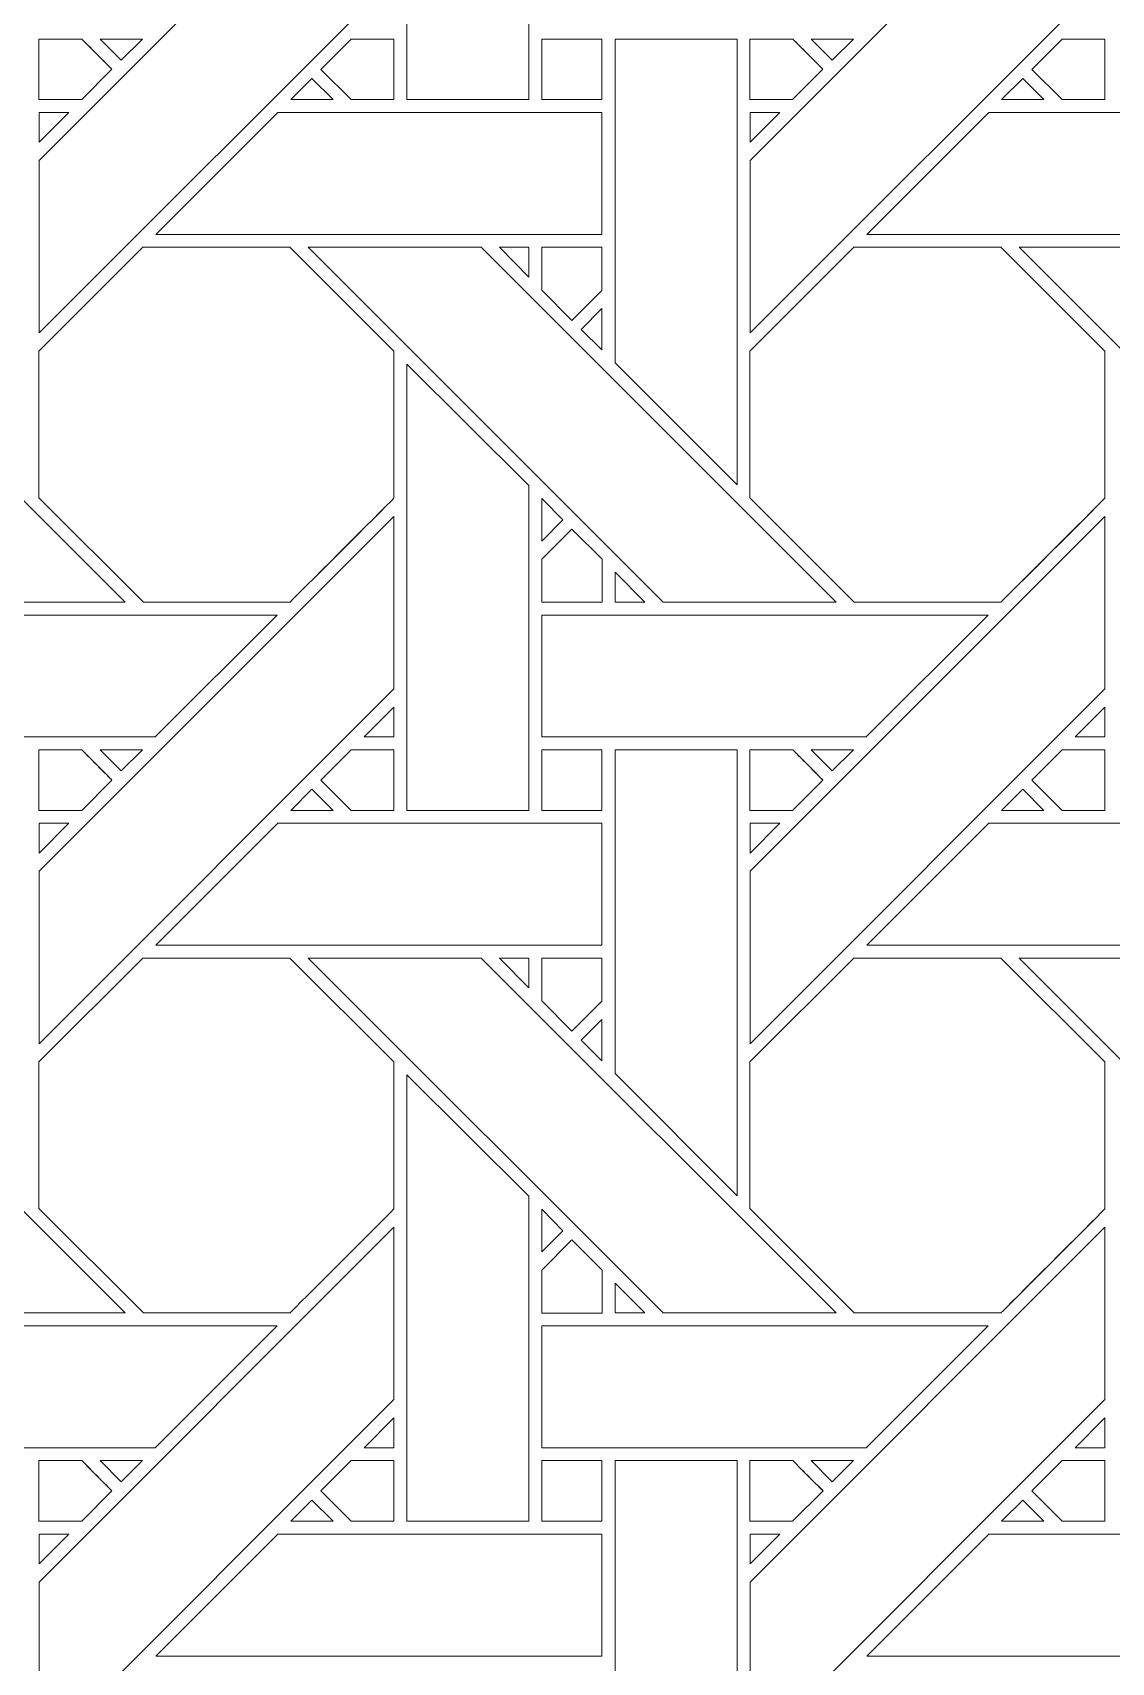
# Model space of a CAD drawing. Header units: inches. Extents: x 3.4 to 21.4, y 4.6 to 13.6.
# Drawn here: x 6.445 to 7.885, y 9.34 to 11.515 of the extents above; entities that cross this region are included whole.
import ezdxf

# ---------------------------------------------------------------- set-up
doc = ezdxf.new("R2010")
doc.units = ezdxf.units.IN
doc.header["$MEASUREMENT"] = 0
doc.layers.add('Design', color=7, linetype='Continuous', lineweight=0)

msp = doc.modelspace()

# ---------------------------------------------------------------- linework, layer by layer
at = {"layer": 'Design'}
for points, knots in [([(3.3829, 13.5948), (3.3829, 13.5948), (3.3829, 4.5948), (3.3829, 4.5948), (3.3829, 4.5948), (21.3829, 4.5948), (21.3829, 4.5948), (21.3829, 4.5948), (21.3829, 13.5948), (21.3829, 13.5948), (21.3829, 13.5948), (3.3829, 13.5948), (3.3829, 13.5948)], [0, 0, 0, 0, 1, 1, 1, 2, 2, 2, 3, 3, 3, 4, 4, 4, 4]), ([(3.8379, 13.1448), (3.8379, 13.1448), (3.8379, 5.0448), (3.8379, 5.0448), (3.8379, 5.0448), (20.9329, 5.0448), (20.9329, 5.0448), (20.9329, 5.0448), (20.9329, 13.1448), (20.9329, 13.1448), (20.9329, 13.1448), (3.8379, 13.1448), (3.8379, 13.1448)], [0, 0, 0, 0, 1, 1, 1, 2, 2, 2, 3, 3, 3, 4, 4, 4, 4]), ([(6.9445, 11.4256), (6.9445, 11.4256), (6.9445, 12.0214), (6.9445, 12.0214), (6.9445, 12.0214), (7.1072, 11.8593), (7.1072, 11.8593), (7.1072, 11.8593), (7.1072, 11.4256), (7.1072, 11.4256), (7.1072, 11.4256), (6.9445, 11.4256), (6.9445, 11.4256)], [0, 0, 0, 0, 1, 1, 1, 2, 2, 2, 3, 3, 3, 4, 4, 4, 4]), ([(6.9273, 11.5878), (6.9273, 11.5878), (6.4537, 11.1142), (6.4537, 11.1142), (6.4537, 11.1142), (6.4537, 11.3443), (6.4537, 11.3443), (6.4537, 11.3443), (6.9273, 11.8179), (6.9273, 11.8179), (6.9273, 11.8179), (6.9273, 11.5878), (6.9273, 11.5878)], [0, 0, 0, 0, 1, 1, 1, 2, 2, 2, 3, 3, 3, 4, 4, 4, 4]), ([(7.8761, 11.5879), (7.8761, 11.5879), (7.4024, 11.1142), (7.4024, 11.1142), (7.4024, 11.1142), (7.4024, 11.3443), (7.4024, 11.3443), (7.4024, 11.3443), (7.8761, 11.8179), (7.8761, 11.8179), (7.8761, 11.8179), (7.8761, 11.5879), (7.8761, 11.5879)], [0, 0, 0, 0, 1, 1, 1, 2, 2, 2, 3, 3, 3, 4, 4, 4, 4]), ([(6.4536, 11.4257), (6.4536, 11.4257), (6.4536, 11.5064), (6.4536, 11.5064), (6.4536, 11.5064), (6.5107, 11.5064), (6.5107, 11.5064), (6.5158, 11.5013), (6.5466, 11.4705), (6.551, 11.4661), (6.551, 11.4661), (6.5106, 11.4257), (6.5106, 11.4257), (6.5106, 11.4257), (6.4536, 11.4257), (6.4536, 11.4257)], [0, 0, 0, 0, 1, 1, 1, 2, 2, 2, 3, 3, 3, 4, 4, 4, 5, 5, 5, 5]), ([(6.5357, 11.4815), (6.5415, 11.4757), (6.547, 11.4701), (6.551, 11.4661), (6.551, 11.4661), (6.5106, 11.4257), (6.5106, 11.4257), (6.5106, 11.4257), (6.4536, 11.4257), (6.4536, 11.4257), (6.4536, 11.4257), (6.4536, 11.5064), (6.4536, 11.5064), (6.4536, 11.5064), (6.5107, 11.5064), (6.5107, 11.5064), (6.5161, 11.501), (6.5263, 11.4909), (6.5357, 11.4815)], [0, 0, 0, 0, 1, 1, 1, 2, 2, 2, 3, 3, 3, 4, 4, 4, 5, 5, 5, 6, 6, 6, 6]), ([(6.5351, 11.5064), (6.5351, 11.5064), (6.5916, 11.5064), (6.5916, 11.5064), (6.5916, 11.5064), (6.5633, 11.4782), (6.5633, 11.4782), (6.5633, 11.4782), (6.5351, 11.5064), (6.5351, 11.5064)], [0, 0, 0, 0, 1, 1, 1, 2, 2, 2, 3, 3, 3, 3]), ([(6.8702, 11.4256), (6.8702, 11.4256), (6.8298, 11.466), (6.8298, 11.466), (6.8298, 11.466), (6.8702, 11.5064), (6.8702, 11.5064), (6.8702, 11.5064), (6.9273, 11.5064), (6.9273, 11.5064), (6.9273, 11.5064), (6.9273, 11.4256), (6.9273, 11.4256), (6.9273, 11.4256), (6.8702, 11.4256), (6.8702, 11.4256)], [0, 0, 0, 0, 1, 1, 1, 2, 2, 2, 3, 3, 3, 4, 4, 4, 5, 5, 5, 5]), ([(6.8298, 11.466), (6.8298, 11.466), (6.8702, 11.5064), (6.8702, 11.5064), (6.8702, 11.5064), (6.9273, 11.5064), (6.9273, 11.5064), (6.9273, 11.5064), (6.9273, 11.4256), (6.9273, 11.4256), (6.9273, 11.4256), (6.8702, 11.4256), (6.8702, 11.4256), (6.8702, 11.4256), (6.8298, 11.466), (6.8298, 11.466)], [0, 0, 0, 0, 1, 1, 1, 2, 2, 2, 3, 3, 3, 4, 4, 4, 5, 5, 5, 5]), ([(7.1245, 11.4256), (7.1245, 11.4256), (7.1245, 11.5064), (7.1245, 11.5064), (7.1245, 11.5064), (7.2047, 11.5064), (7.2047, 11.5064), (7.2047, 11.5064), (7.2047, 11.4256), (7.2047, 11.4256), (7.2047, 11.4256), (7.1245, 11.4256), (7.1245, 11.4256)], [0, 0, 0, 0, 1, 1, 1, 2, 2, 2, 3, 3, 3, 4, 4, 4, 4]), ([(7.2047, 11.5064), (7.2047, 11.5064), (7.2047, 11.4256), (7.2047, 11.4256), (7.2047, 11.4256), (7.1245, 11.4256), (7.1245, 11.4256), (7.1245, 11.4256), (7.1245, 11.5064), (7.1245, 11.5064), (7.1245, 11.5064), (7.2047, 11.5064), (7.2047, 11.5064)], [0, 0, 0, 0, 1, 1, 1, 2, 2, 2, 3, 3, 3, 4, 4, 4, 4]), ([(7.2223, 11.0742), (7.2223, 11.0742), (7.2223, 11.5064), (7.2223, 11.5064), (7.2223, 11.5064), (7.3853, 11.5064), (7.3853, 11.5064), (7.3853, 11.5064), (7.3853, 10.9113), (7.3853, 10.9113), (7.3853, 10.9113), (7.2223, 11.0742), (7.2223, 11.0742)], [0, 0, 0, 0, 1, 1, 1, 2, 2, 2, 3, 3, 3, 4, 4, 4, 4]), ([(7.4594, 11.5064), (7.4646, 11.5013), (7.4953, 11.4705), (7.4997, 11.4661), (7.4997, 11.4661), (7.4593, 11.4257), (7.4593, 11.4257), (7.4593, 11.4257), (7.4023, 11.4257), (7.4023, 11.4257), (7.4023, 11.4257), (7.4023, 11.5064), (7.4023, 11.5064), (7.4023, 11.5064), (7.4594, 11.5064), (7.4594, 11.5064)], [0, 0, 0, 0, 1, 1, 1, 2, 2, 2, 3, 3, 3, 4, 4, 4, 5, 5, 5, 5]), ([(7.484, 11.4819), (7.4899, 11.4759), (7.4956, 11.4702), (7.4997, 11.4661), (7.4997, 11.4661), (7.4593, 11.4257), (7.4593, 11.4257), (7.4593, 11.4257), (7.4023, 11.4257), (7.4023, 11.4257), (7.4023, 11.4257), (7.4023, 11.5064), (7.4023, 11.5064), (7.4023, 11.5064), (7.4594, 11.5064), (7.4594, 11.5064), (7.4648, 11.5011), (7.4747, 11.4912), (7.484, 11.4819)], [0, 0, 0, 0, 1, 1, 1, 2, 2, 2, 3, 3, 3, 4, 4, 4, 5, 5, 5, 6, 6, 6, 6]), ([(7.4838, 11.5064), (7.4838, 11.5064), (7.5403, 11.5064), (7.5403, 11.5064), (7.5403, 11.5064), (7.512, 11.4782), (7.512, 11.4782), (7.512, 11.4782), (7.4838, 11.5064), (7.4838, 11.5064)], [0, 0, 0, 0, 1, 1, 1, 2, 2, 2, 3, 3, 3, 3]), ([(7.876, 11.5064), (7.876, 11.5064), (7.876, 11.4256), (7.876, 11.4256), (7.876, 11.4256), (7.8189, 11.4256), (7.8189, 11.4256), (7.8189, 11.4256), (7.7786, 11.466), (7.7786, 11.466), (7.7786, 11.466), (7.819, 11.5064), (7.819, 11.5064), (7.819, 11.5064), (7.876, 11.5064), (7.876, 11.5064)], [0, 0, 0, 0, 1, 1, 1, 2, 2, 2, 3, 3, 3, 4, 4, 4, 5, 5, 5, 5]), ([(7.7786, 11.466), (7.7786, 11.466), (7.819, 11.5064), (7.819, 11.5064), (7.819, 11.5064), (7.876, 11.5064), (7.876, 11.5064), (7.876, 11.5064), (7.876, 11.4256), (7.876, 11.4256), (7.876, 11.4256), (7.8189, 11.4256), (7.8189, 11.4256), (7.8189, 11.4256), (7.7786, 11.466), (7.7786, 11.466)], [0, 0, 0, 0, 1, 1, 1, 2, 2, 2, 3, 3, 3, 4, 4, 4, 5, 5, 5, 5]), ([(6.846, 11.4256), (6.846, 11.4256), (6.7895, 11.4256), (6.7895, 11.4256), (6.7895, 11.4256), (6.8178, 11.4539), (6.8178, 11.4539), (6.8178, 11.4539), (6.846, 11.4256), (6.846, 11.4256)], [0, 0, 0, 0, 1, 1, 1, 2, 2, 2, 3, 3, 3, 3]), ([(7.7947, 11.4256), (7.7947, 11.4256), (7.7382, 11.4256), (7.7382, 11.4256), (7.7382, 11.4256), (7.7665, 11.4539), (7.7665, 11.4539), (7.7665, 11.4539), (7.7947, 11.4256), (7.7947, 11.4256)], [0, 0, 0, 0, 1, 1, 1, 2, 2, 2, 3, 3, 3, 3]), ([(6.4935, 11.4085), (6.4935, 11.4085), (6.4537, 11.3687), (6.4537, 11.3687), (6.4537, 11.3687), (6.4537, 11.4085), (6.4537, 11.4085), (6.4537, 11.4085), (6.4935, 11.4085), (6.4935, 11.4085)], [0, 0, 0, 0, 1, 1, 1, 2, 2, 2, 3, 3, 3, 3]), ([(7.2048, 11.4085), (7.2048, 11.4085), (7.2048, 11.2457), (7.2048, 11.2457), (7.2048, 11.2457), (6.6095, 11.2457), (6.6095, 11.2457), (6.6095, 11.2457), (6.7724, 11.4085), (6.7724, 11.4085), (6.7724, 11.4085), (7.2048, 11.4085), (7.2048, 11.4085)], [0, 0, 0, 0, 1, 1, 1, 2, 2, 2, 3, 3, 3, 4, 4, 4, 4]), ([(7.4422, 11.4085), (7.4422, 11.4085), (7.4024, 11.3687), (7.4024, 11.3687), (7.4024, 11.3687), (7.4024, 11.4085), (7.4024, 11.4085), (7.4024, 11.4085), (7.4422, 11.4085), (7.4422, 11.4085)], [0, 0, 0, 0, 1, 1, 1, 2, 2, 2, 3, 3, 3, 3]), ([(8.1535, 11.4085), (8.1535, 11.4085), (8.1535, 11.2457), (8.1535, 11.2457), (8.1535, 11.2457), (7.5582, 11.2457), (7.5582, 11.2457), (7.5582, 11.2457), (7.7211, 11.4085), (7.7211, 11.4085), (7.7211, 11.4085), (8.1535, 11.4085), (8.1535, 11.4085)], [0, 0, 0, 0, 1, 1, 1, 2, 2, 2, 3, 3, 3, 4, 4, 4, 4]), ([(6.5687, 10.7549), (6.5687, 10.7549), (6.3376, 10.7549), (6.3376, 10.7549), (6.3376, 10.7549), (5.8641, 11.2285), (5.8641, 11.2285), (5.8641, 11.2285), (6.095, 11.2285), (6.095, 11.2285), (6.095, 11.2285), (6.5687, 10.7549), (6.5687, 10.7549)], [0, 0, 0, 0, 1, 1, 1, 2, 2, 2, 3, 3, 3, 4, 4, 4, 4]), ([(6.5923, 11.2285), (6.5923, 11.2285), (6.7885, 11.2285), (6.7885, 11.2285), (6.7885, 11.2285), (6.9273, 11.0898), (6.9273, 11.0898), (6.9273, 11.0898), (6.9273, 10.8936), (6.9273, 10.8936), (6.9095, 10.8757), (6.7976, 10.7639), (6.7886, 10.7549), (6.7886, 10.7549), (6.5929, 10.7549), (6.5929, 10.7549), (6.5929, 10.7549), (6.4536, 10.8942), (6.4536, 10.8942), (6.4536, 10.8942), (6.4536, 11.0898), (6.4536, 11.0898), (6.4536, 11.0898), (6.5923, 11.2285), (6.5923, 11.2285)], [0, 0, 0, 0, 1, 1, 1, 2, 2, 2, 3, 3, 3, 4, 4, 4, 5, 5, 5, 6, 6, 6, 7, 7, 7, 8, 8, 8, 8]), ([(6.9273, 11.0898), (6.9273, 11.0898), (6.9273, 10.8936), (6.9273, 10.8936), (6.9094, 10.8756), (6.7975, 10.7639), (6.7886, 10.7549), (6.7886, 10.7549), (6.5929, 10.7549), (6.5929, 10.7549), (6.5929, 10.7549), (6.4536, 10.8942), (6.4536, 10.8942), (6.4536, 10.8942), (6.4536, 11.0898), (6.4536, 11.0898), (6.4536, 11.0898), (6.5923, 11.2285), (6.5923, 11.2285), (6.5923, 11.2285), (6.7885, 11.2285), (6.7885, 11.2285), (6.7885, 11.2285), (6.9273, 11.0898), (6.9273, 11.0898)], [0, 0, 0, 0, 1, 1, 1, 2, 2, 2, 3, 3, 3, 4, 4, 4, 5, 5, 5, 6, 6, 6, 7, 7, 7, 8, 8, 8, 8]), ([(7.5174, 10.7549), (7.5174, 10.7549), (7.2864, 10.7549), (7.2864, 10.7549), (7.2864, 10.7549), (6.8128, 11.2285), (6.8128, 11.2285), (6.8128, 11.2285), (7.0438, 11.2285), (7.0438, 11.2285), (7.0438, 11.2285), (7.5174, 10.7549), (7.5174, 10.7549)], [0, 0, 0, 0, 1, 1, 1, 2, 2, 2, 3, 3, 3, 4, 4, 4, 4]), ([(7.0679, 11.2285), (7.0679, 11.2285), (7.1073, 11.2285), (7.1073, 11.2285), (7.1073, 11.2285), (7.1073, 11.1887), (7.1073, 11.1887), (7.1073, 11.1887), (7.0679, 11.2285), (7.0679, 11.2285)], [0, 0, 0, 0, 1, 1, 1, 2, 2, 2, 3, 3, 3, 3]), ([(7.1245, 11.1714), (7.1245, 11.1714), (7.1245, 11.2286), (7.1245, 11.2286), (7.1245, 11.2286), (7.2047, 11.2286), (7.2047, 11.2286), (7.2047, 11.2286), (7.2047, 11.171), (7.2047, 11.171), (7.2047, 11.171), (7.1648, 11.131), (7.1648, 11.131), (7.1648, 11.131), (7.1245, 11.1714), (7.1245, 11.1714)], [0, 0, 0, 0, 1, 1, 1, 2, 2, 2, 3, 3, 3, 4, 4, 4, 5, 5, 5, 5]), ([(7.2047, 11.171), (7.2047, 11.171), (7.1648, 11.131), (7.1648, 11.131), (7.1648, 11.131), (7.1245, 11.1714), (7.1245, 11.1714), (7.1245, 11.1714), (7.1245, 11.2286), (7.1245, 11.2286), (7.1245, 11.2286), (7.2047, 11.2286), (7.2047, 11.2286), (7.2047, 11.2286), (7.2047, 11.171), (7.2047, 11.171)], [0, 0, 0, 0, 1, 1, 1, 2, 2, 2, 3, 3, 3, 4, 4, 4, 5, 5, 5, 5]), ([(7.5411, 11.2285), (7.5411, 11.2285), (7.7373, 11.2285), (7.7373, 11.2285), (7.7373, 11.2285), (7.876, 11.0898), (7.876, 11.0898), (7.876, 11.0898), (7.876, 10.8936), (7.876, 10.8936), (7.8582, 10.8757), (7.7463, 10.7639), (7.7373, 10.7549), (7.7373, 10.7549), (7.5416, 10.7549), (7.5416, 10.7549), (7.5416, 10.7549), (7.4023, 10.8942), (7.4023, 10.8942), (7.4023, 10.8942), (7.4023, 11.0898), (7.4023, 11.0898), (7.4023, 11.0898), (7.5411, 11.2285), (7.5411, 11.2285)], [0, 0, 0, 0, 1, 1, 1, 2, 2, 2, 3, 3, 3, 4, 4, 4, 5, 5, 5, 6, 6, 6, 7, 7, 7, 8, 8, 8, 8]), ([(7.876, 11.0898), (7.876, 11.0898), (7.876, 10.8936), (7.876, 10.8936), (7.8584, 10.8759), (7.7464, 10.7641), (7.7373, 10.7549), (7.7373, 10.7549), (7.5416, 10.7549), (7.5416, 10.7549), (7.5416, 10.7549), (7.4023, 10.8942), (7.4023, 10.8942), (7.4023, 10.8942), (7.4023, 11.0898), (7.4023, 11.0898), (7.4023, 11.0898), (7.5411, 11.2285), (7.5411, 11.2285), (7.5411, 11.2285), (7.7373, 11.2285), (7.7373, 11.2285), (7.7373, 11.2285), (7.876, 11.0898), (7.876, 11.0898)], [0, 0, 0, 0, 1, 1, 1, 2, 2, 2, 3, 3, 3, 4, 4, 4, 5, 5, 5, 6, 6, 6, 7, 7, 7, 8, 8, 8, 8]), ([(8.4661, 10.7549), (8.4661, 10.7549), (8.2351, 10.7549), (8.2351, 10.7549), (8.2351, 10.7549), (7.7616, 11.2285), (7.7616, 11.2285), (7.7616, 11.2285), (7.9925, 11.2285), (7.9925, 11.2285), (7.9925, 11.2285), (8.4661, 10.7549), (8.4661, 10.7549)], [0, 0, 0, 0, 1, 1, 1, 2, 2, 2, 3, 3, 3, 4, 4, 4, 4]), ([(7.2048, 11.1467), (7.2048, 11.1467), (7.2048, 11.0915), (7.2048, 11.0915), (7.2048, 11.0915), (7.177, 11.1189), (7.177, 11.1189), (7.177, 11.1189), (7.2048, 11.1467), (7.2048, 11.1467)], [0, 0, 0, 0, 1, 1, 1, 2, 2, 2, 3, 3, 3, 3]), ([(6.9445, 10.4769), (6.9445, 10.4769), (6.9445, 11.0727), (6.9445, 11.0727), (6.9445, 11.0727), (7.1072, 10.9106), (7.1072, 10.9106), (7.1072, 10.9106), (7.1072, 10.4769), (7.1072, 10.4769), (7.1072, 10.4769), (6.9445, 10.4769), (6.9445, 10.4769)], [0, 0, 0, 0, 1, 1, 1, 2, 2, 2, 3, 3, 3, 4, 4, 4, 4]), ([(7.1246, 10.8363), (7.1246, 10.8363), (7.1246, 10.8931), (7.1246, 10.8931), (7.1246, 10.8931), (7.1527, 10.8645), (7.1527, 10.8645), (7.1527, 10.8645), (7.1246, 10.8363), (7.1246, 10.8363)], [0, 0, 0, 0, 1, 1, 1, 2, 2, 2, 3, 3, 3, 3]), ([(6.9273, 10.6391), (6.9273, 10.6391), (6.4537, 10.1655), (6.4537, 10.1655), (6.4537, 10.1655), (6.4537, 10.3956), (6.4537, 10.3956), (6.4537, 10.3956), (6.9273, 10.8692), (6.9273, 10.8692), (6.9273, 10.8692), (6.9273, 10.6391), (6.9273, 10.6391)], [0, 0, 0, 0, 1, 1, 1, 2, 2, 2, 3, 3, 3, 4, 4, 4, 4]), ([(7.8761, 10.6391), (7.8761, 10.6391), (7.4024, 10.1655), (7.4024, 10.1655), (7.4024, 10.1655), (7.4024, 10.3956), (7.4024, 10.3956), (7.4024, 10.3956), (7.8761, 10.8692), (7.8761, 10.8692), (7.8761, 10.8692), (7.8761, 10.6391), (7.8761, 10.6391)], [0, 0, 0, 0, 1, 1, 1, 2, 2, 2, 3, 3, 3, 4, 4, 4, 4]), ([(7.1245, 10.7547), (7.1245, 10.7547), (7.1245, 10.812), (7.1245, 10.812), (7.1245, 10.812), (7.1648, 10.8523), (7.1648, 10.8523), (7.1648, 10.8523), (7.2051, 10.812), (7.2051, 10.812), (7.2051, 10.812), (7.2051, 10.7547), (7.2051, 10.7547), (7.2051, 10.7547), (7.1245, 10.7547), (7.1245, 10.7547)], [0, 0, 0, 0, 1, 1, 1, 2, 2, 2, 3, 3, 3, 4, 4, 4, 5, 5, 5, 5]), ([(7.1648, 10.8523), (7.1648, 10.8523), (7.2051, 10.812), (7.2051, 10.812), (7.2051, 10.812), (7.2051, 10.7547), (7.2051, 10.7547), (7.2051, 10.7547), (7.1245, 10.7547), (7.1245, 10.7547), (7.1245, 10.7547), (7.1245, 10.812), (7.1245, 10.812), (7.1245, 10.812), (7.1648, 10.8523), (7.1648, 10.8523)], [0, 0, 0, 0, 1, 1, 1, 2, 2, 2, 3, 3, 3, 4, 4, 4, 5, 5, 5, 5]), ([(7.2225, 10.7549), (7.2225, 10.7549), (7.2225, 10.7947), (7.2225, 10.7947), (7.2225, 10.7947), (7.2622, 10.7549), (7.2622, 10.7549), (7.2622, 10.7549), (7.2225, 10.7549), (7.2225, 10.7549)], [0, 0, 0, 0, 1, 1, 1, 2, 2, 2, 3, 3, 3, 3]), ([(6.7715, 10.7376), (6.7715, 10.7376), (6.6088, 10.5749), (6.6088, 10.5749), (6.6088, 10.5749), (6.1758, 10.5749), (6.1758, 10.5749), (6.1758, 10.5749), (6.1758, 10.7376), (6.1758, 10.7376), (6.1758, 10.7376), (6.7715, 10.7376), (6.7715, 10.7376)], [0, 0, 0, 0, 1, 1, 1, 2, 2, 2, 3, 3, 3, 4, 4, 4, 4]), ([(7.7203, 10.7376), (7.7203, 10.7376), (7.5575, 10.5749), (7.5575, 10.5749), (7.5575, 10.5749), (7.1246, 10.5749), (7.1246, 10.5749), (7.1246, 10.5749), (7.1246, 10.7376), (7.1246, 10.7376), (7.1246, 10.7376), (7.7203, 10.7376), (7.7203, 10.7376)], [0, 0, 0, 0, 1, 1, 1, 2, 2, 2, 3, 3, 3, 4, 4, 4, 4]), ([(6.9273, 10.575), (6.9273, 10.575), (6.8876, 10.575), (6.8876, 10.575), (6.8876, 10.575), (6.9273, 10.6147), (6.9273, 10.6147), (6.9273, 10.6147), (6.9273, 10.575), (6.9273, 10.575)], [0, 0, 0, 0, 1, 1, 1, 2, 2, 2, 3, 3, 3, 3]), ([(7.8761, 10.575), (7.8761, 10.575), (7.8363, 10.575), (7.8363, 10.575), (7.8363, 10.575), (7.8761, 10.6147), (7.8761, 10.6147), (7.8761, 10.6147), (7.8761, 10.575), (7.8761, 10.575)], [0, 0, 0, 0, 1, 1, 1, 2, 2, 2, 3, 3, 3, 3]), ([(6.5107, 10.5577), (6.5158, 10.5526), (6.5466, 10.5218), (6.551, 10.5173), (6.551, 10.5173), (6.5106, 10.4769), (6.5106, 10.4769), (6.5106, 10.4769), (6.4536, 10.4769), (6.4536, 10.4769), (6.4536, 10.4769), (6.4536, 10.5577), (6.4536, 10.5577), (6.4536, 10.5577), (6.5107, 10.5577), (6.5107, 10.5577)], [0, 0, 0, 0, 1, 1, 1, 2, 2, 2, 3, 3, 3, 4, 4, 4, 5, 5, 5, 5]), ([(6.551, 10.5173), (6.551, 10.5173), (6.5106, 10.4769), (6.5106, 10.4769), (6.5106, 10.4769), (6.4536, 10.4769), (6.4536, 10.4769), (6.4536, 10.4769), (6.4536, 10.5577), (6.4536, 10.5577), (6.4536, 10.5577), (6.5107, 10.5577), (6.5107, 10.5577), (6.5159, 10.5525), (6.5467, 10.5216), (6.551, 10.5173)], [0, 0, 0, 0, 1, 1, 1, 2, 2, 2, 3, 3, 3, 4, 4, 4, 5, 5, 5, 5]), ([(6.5351, 10.5577), (6.5351, 10.5577), (6.5916, 10.5577), (6.5916, 10.5577), (6.5916, 10.5577), (6.5633, 10.5295), (6.5633, 10.5295), (6.5633, 10.5295), (6.5351, 10.5577), (6.5351, 10.5577)], [0, 0, 0, 0, 1, 1, 1, 2, 2, 2, 3, 3, 3, 3]), ([(6.8702, 10.4769), (6.8702, 10.4769), (6.8298, 10.5173), (6.8298, 10.5173), (6.8298, 10.5173), (6.8702, 10.5577), (6.8702, 10.5577), (6.8702, 10.5577), (6.9273, 10.5577), (6.9273, 10.5577), (6.9273, 10.5577), (6.9273, 10.4769), (6.9273, 10.4769), (6.9273, 10.4769), (6.8702, 10.4769), (6.8702, 10.4769)], [0, 0, 0, 0, 1, 1, 1, 2, 2, 2, 3, 3, 3, 4, 4, 4, 5, 5, 5, 5]), ([(6.8298, 10.5173), (6.8298, 10.5173), (6.8702, 10.5577), (6.8702, 10.5577), (6.8702, 10.5577), (6.9273, 10.5577), (6.9273, 10.5577), (6.9273, 10.5577), (6.9273, 10.4769), (6.9273, 10.4769), (6.9273, 10.4769), (6.8702, 10.4769), (6.8702, 10.4769), (6.8702, 10.4769), (6.8298, 10.5173), (6.8298, 10.5173)], [0, 0, 0, 0, 1, 1, 1, 2, 2, 2, 3, 3, 3, 4, 4, 4, 5, 5, 5, 5]), ([(7.1245, 10.4769), (7.1245, 10.4769), (7.1245, 10.5577), (7.1245, 10.5577), (7.1245, 10.5577), (7.2047, 10.5577), (7.2047, 10.5577), (7.2047, 10.5577), (7.2047, 10.4769), (7.2047, 10.4769), (7.2047, 10.4769), (7.1245, 10.4769), (7.1245, 10.4769)], [0, 0, 0, 0, 1, 1, 1, 2, 2, 2, 3, 3, 3, 4, 4, 4, 4]), ([(7.2047, 10.5577), (7.2047, 10.5577), (7.2047, 10.4769), (7.2047, 10.4769), (7.2047, 10.4769), (7.1245, 10.4769), (7.1245, 10.4769), (7.1245, 10.4769), (7.1245, 10.5577), (7.1245, 10.5577), (7.1245, 10.5577), (7.2047, 10.5577), (7.2047, 10.5577)], [0, 0, 0, 0, 1, 1, 1, 2, 2, 2, 3, 3, 3, 4, 4, 4, 4]), ([(7.2223, 10.1255), (7.2223, 10.1255), (7.2223, 10.5577), (7.2223, 10.5577), (7.2223, 10.5577), (7.3853, 10.5577), (7.3853, 10.5577), (7.3853, 10.5577), (7.3853, 9.9626), (7.3853, 9.9626), (7.3853, 9.9626), (7.2223, 10.1255), (7.2223, 10.1255)], [0, 0, 0, 0, 1, 1, 1, 2, 2, 2, 3, 3, 3, 4, 4, 4, 4]), ([(7.4594, 10.5577), (7.4646, 10.5526), (7.4953, 10.5218), (7.4997, 10.5173), (7.4997, 10.5173), (7.4593, 10.4769), (7.4593, 10.4769), (7.4593, 10.4769), (7.4023, 10.4769), (7.4023, 10.4769), (7.4023, 10.4769), (7.4023, 10.5577), (7.4023, 10.5577), (7.4023, 10.5577), (7.4594, 10.5577), (7.4594, 10.5577)], [0, 0, 0, 0, 1, 1, 1, 2, 2, 2, 3, 3, 3, 4, 4, 4, 5, 5, 5, 5]), ([(7.4839, 10.5332), (7.4839, 10.5332), (7.4997, 10.5173), (7.4997, 10.5173), (7.4997, 10.5173), (7.4593, 10.4769), (7.4593, 10.4769), (7.4593, 10.4769), (7.4023, 10.4769), (7.4023, 10.4769), (7.4023, 10.4769), (7.4023, 10.5577), (7.4023, 10.5577), (7.4023, 10.5577), (7.4594, 10.5577), (7.4594, 10.5577), (7.4648, 10.5524), (7.4747, 10.5425), (7.4839, 10.5332)], [0, 0, 0, 0, 1, 1, 1, 2, 2, 2, 3, 3, 3, 4, 4, 4, 5, 5, 5, 6, 6, 6, 6]), ([(7.4838, 10.5577), (7.4838, 10.5577), (7.5403, 10.5577), (7.5403, 10.5577), (7.5403, 10.5577), (7.512, 10.5295), (7.512, 10.5295), (7.512, 10.5295), (7.4838, 10.5577), (7.4838, 10.5577)], [0, 0, 0, 0, 1, 1, 1, 2, 2, 2, 3, 3, 3, 3]), ([(7.876, 10.5577), (7.876, 10.5577), (7.876, 10.4769), (7.876, 10.4769), (7.876, 10.4769), (7.8189, 10.4769), (7.8189, 10.4769), (7.8189, 10.4769), (7.7786, 10.5173), (7.7786, 10.5173), (7.7786, 10.5173), (7.819, 10.5577), (7.819, 10.5577), (7.819, 10.5577), (7.876, 10.5577), (7.876, 10.5577)], [0, 0, 0, 0, 1, 1, 1, 2, 2, 2, 3, 3, 3, 4, 4, 4, 5, 5, 5, 5]), ([(7.7786, 10.5173), (7.7786, 10.5173), (7.819, 10.5577), (7.819, 10.5577), (7.819, 10.5577), (7.876, 10.5577), (7.876, 10.5577), (7.876, 10.5577), (7.876, 10.4769), (7.876, 10.4769), (7.876, 10.4769), (7.8189, 10.4769), (7.8189, 10.4769), (7.8189, 10.4769), (7.7786, 10.5173), (7.7786, 10.5173)], [0, 0, 0, 0, 1, 1, 1, 2, 2, 2, 3, 3, 3, 4, 4, 4, 5, 5, 5, 5]), ([(6.846, 10.4769), (6.846, 10.4769), (6.7895, 10.4769), (6.7895, 10.4769), (6.7895, 10.4769), (6.8178, 10.5052), (6.8178, 10.5052), (6.8178, 10.5052), (6.846, 10.4769), (6.846, 10.4769)], [0, 0, 0, 0, 1, 1, 1, 2, 2, 2, 3, 3, 3, 3]), ([(7.7947, 10.4769), (7.7947, 10.4769), (7.7382, 10.4769), (7.7382, 10.4769), (7.7382, 10.4769), (7.7665, 10.5052), (7.7665, 10.5052), (7.7665, 10.5052), (7.7947, 10.4769), (7.7947, 10.4769)], [0, 0, 0, 0, 1, 1, 1, 2, 2, 2, 3, 3, 3, 3]), ([(6.4935, 10.4598), (6.4935, 10.4598), (6.4537, 10.4199), (6.4537, 10.4199), (6.4537, 10.4199), (6.4537, 10.4598), (6.4537, 10.4598), (6.4537, 10.4598), (6.4935, 10.4598), (6.4935, 10.4598)], [0, 0, 0, 0, 1, 1, 1, 2, 2, 2, 3, 3, 3, 3]), ([(7.2048, 10.4598), (7.2048, 10.4598), (7.2048, 10.2969), (7.2048, 10.2969), (7.2048, 10.2969), (6.6095, 10.2969), (6.6095, 10.2969), (6.6095, 10.2969), (6.7724, 10.4598), (6.7724, 10.4598), (6.7724, 10.4598), (7.2048, 10.4598), (7.2048, 10.4598)], [0, 0, 0, 0, 1, 1, 1, 2, 2, 2, 3, 3, 3, 4, 4, 4, 4]), ([(7.4422, 10.4598), (7.4422, 10.4598), (7.4024, 10.4199), (7.4024, 10.4199), (7.4024, 10.4199), (7.4024, 10.4598), (7.4024, 10.4598), (7.4024, 10.4598), (7.4422, 10.4598), (7.4422, 10.4598)], [0, 0, 0, 0, 1, 1, 1, 2, 2, 2, 3, 3, 3, 3]), ([(8.1535, 10.4598), (8.1535, 10.4598), (8.1535, 10.2969), (8.1535, 10.2969), (8.1535, 10.2969), (7.5582, 10.2969), (7.5582, 10.2969), (7.5582, 10.2969), (7.7211, 10.4598), (7.7211, 10.4598), (7.7211, 10.4598), (8.1535, 10.4598), (8.1535, 10.4598)], [0, 0, 0, 0, 1, 1, 1, 2, 2, 2, 3, 3, 3, 4, 4, 4, 4]), ([(6.095, 10.2798), (6.095, 10.2798), (6.5687, 9.8062), (6.5687, 9.8062), (6.5687, 9.8062), (6.3376, 9.8062), (6.3376, 9.8062), (6.3376, 9.8062), (5.8641, 10.2798), (5.8641, 10.2798), (5.8641, 10.2798), (6.095, 10.2798), (6.095, 10.2798)], [0, 0, 0, 0, 1, 1, 1, 2, 2, 2, 3, 3, 3, 4, 4, 4, 4]), ([(6.5923, 10.2798), (6.5923, 10.2798), (6.7885, 10.2798), (6.7885, 10.2798), (6.7885, 10.2798), (6.9273, 10.1411), (6.9273, 10.1411), (6.9273, 10.1411), (6.9273, 9.9449), (6.9273, 9.9449), (6.9095, 9.9269), (6.7976, 9.8152), (6.7886, 9.8062), (6.7886, 9.8062), (6.5929, 9.8062), (6.5929, 9.8062), (6.5929, 9.8062), (6.4536, 9.9454), (6.4536, 9.9454), (6.4536, 9.9454), (6.4536, 10.1411), (6.4536, 10.1411), (6.4536, 10.1411), (6.5923, 10.2798), (6.5923, 10.2798)], [0, 0, 0, 0, 1, 1, 1, 2, 2, 2, 3, 3, 3, 4, 4, 4, 5, 5, 5, 6, 6, 6, 7, 7, 7, 8, 8, 8, 8]), ([(6.9273, 10.1411), (6.9273, 10.1411), (6.9273, 9.9449), (6.9273, 9.9449), (6.9095, 9.9269), (6.7976, 9.8152), (6.7886, 9.8062), (6.7886, 9.8062), (6.5929, 9.8062), (6.5929, 9.8062), (6.5929, 9.8062), (6.4536, 9.9454), (6.4536, 9.9454), (6.4536, 9.9454), (6.4536, 10.1411), (6.4536, 10.1411), (6.4536, 10.1411), (6.5923, 10.2798), (6.5923, 10.2798), (6.5923, 10.2798), (6.7885, 10.2798), (6.7885, 10.2798), (6.7885, 10.2798), (6.9273, 10.1411), (6.9273, 10.1411)], [0, 0, 0, 0, 1, 1, 1, 2, 2, 2, 3, 3, 3, 4, 4, 4, 5, 5, 5, 6, 6, 6, 7, 7, 7, 8, 8, 8, 8]), ([(7.5174, 9.8062), (7.5174, 9.8062), (7.2864, 9.8062), (7.2864, 9.8062), (7.2864, 9.8062), (6.8128, 10.2798), (6.8128, 10.2798), (6.8128, 10.2798), (7.0438, 10.2798), (7.0438, 10.2798), (7.0438, 10.2798), (7.5174, 9.8062), (7.5174, 9.8062)], [0, 0, 0, 0, 1, 1, 1, 2, 2, 2, 3, 3, 3, 4, 4, 4, 4]), ([(7.0679, 10.2798), (7.0679, 10.2798), (7.1073, 10.2798), (7.1073, 10.2798), (7.1073, 10.2798), (7.1073, 10.24), (7.1073, 10.24), (7.1073, 10.24), (7.0679, 10.2798), (7.0679, 10.2798)], [0, 0, 0, 0, 1, 1, 1, 2, 2, 2, 3, 3, 3, 3]), ([(7.1245, 10.2226), (7.1245, 10.2226), (7.1245, 10.2798), (7.1245, 10.2798), (7.1245, 10.2798), (7.2047, 10.2798), (7.2047, 10.2798), (7.2047, 10.2798), (7.2047, 10.2222), (7.2047, 10.2222), (7.2047, 10.2222), (7.1648, 10.1823), (7.1648, 10.1823), (7.1648, 10.1823), (7.1245, 10.2226), (7.1245, 10.2226)], [0, 0, 0, 0, 1, 1, 1, 2, 2, 2, 3, 3, 3, 4, 4, 4, 5, 5, 5, 5]), ([(7.2047, 10.2222), (7.2047, 10.2222), (7.1648, 10.1823), (7.1648, 10.1823), (7.1648, 10.1823), (7.1245, 10.2226), (7.1245, 10.2226), (7.1245, 10.2226), (7.1245, 10.2798), (7.1245, 10.2798), (7.1245, 10.2798), (7.2047, 10.2798), (7.2047, 10.2798), (7.2047, 10.2798), (7.2047, 10.2222), (7.2047, 10.2222)], [0, 0, 0, 0, 1, 1, 1, 2, 2, 2, 3, 3, 3, 4, 4, 4, 5, 5, 5, 5]), ([(7.5411, 10.2798), (7.5411, 10.2798), (7.7373, 10.2798), (7.7373, 10.2798), (7.7373, 10.2798), (7.876, 10.1411), (7.876, 10.1411), (7.876, 10.1411), (7.876, 9.9449), (7.876, 9.9449), (7.8582, 9.9269), (7.7463, 9.8152), (7.7373, 9.8062), (7.7373, 9.8062), (7.5416, 9.8062), (7.5416, 9.8062), (7.5416, 9.8062), (7.4023, 9.9454), (7.4023, 9.9454), (7.4023, 9.9454), (7.4023, 10.1411), (7.4023, 10.1411), (7.4023, 10.1411), (7.5411, 10.2798), (7.5411, 10.2798)], [0, 0, 0, 0, 1, 1, 1, 2, 2, 2, 3, 3, 3, 4, 4, 4, 5, 5, 5, 6, 6, 6, 7, 7, 7, 8, 8, 8, 8]), ([(7.876, 10.1411), (7.876, 10.1411), (7.876, 9.9449), (7.876, 9.9449), (7.858, 9.9267), (7.7461, 9.815), (7.7373, 9.8062), (7.7373, 9.8062), (7.5416, 9.8062), (7.5416, 9.8062), (7.5416, 9.8062), (7.4023, 9.9454), (7.4023, 9.9454), (7.4023, 9.9454), (7.4023, 10.1411), (7.4023, 10.1411), (7.4023, 10.1411), (7.5411, 10.2798), (7.5411, 10.2798), (7.5411, 10.2798), (7.7373, 10.2798), (7.7373, 10.2798), (7.7373, 10.2798), (7.876, 10.1411), (7.876, 10.1411)], [0, 0, 0, 0, 1, 1, 1, 2, 2, 2, 3, 3, 3, 4, 4, 4, 5, 5, 5, 6, 6, 6, 7, 7, 7, 8, 8, 8, 8]), ([(8.4661, 9.8062), (8.4661, 9.8062), (8.2351, 9.8062), (8.2351, 9.8062), (8.2351, 9.8062), (7.7616, 10.2798), (7.7616, 10.2798), (7.7616, 10.2798), (7.9925, 10.2798), (7.9925, 10.2798), (7.9925, 10.2798), (8.4661, 9.8062), (8.4661, 9.8062)], [0, 0, 0, 0, 1, 1, 1, 2, 2, 2, 3, 3, 3, 4, 4, 4, 4]), ([(7.2048, 10.198), (7.2048, 10.198), (7.2048, 10.1428), (7.2048, 10.1428), (7.2048, 10.1428), (7.177, 10.1702), (7.177, 10.1702), (7.177, 10.1702), (7.2048, 10.198), (7.2048, 10.198)], [0, 0, 0, 0, 1, 1, 1, 2, 2, 2, 3, 3, 3, 3]), ([(6.9445, 9.5282), (6.9445, 9.5282), (6.9445, 10.124), (6.9445, 10.124), (6.9445, 10.124), (7.1072, 9.9618), (7.1072, 9.9618), (7.1072, 9.9618), (7.1072, 9.5282), (7.1072, 9.5282), (7.1072, 9.5282), (6.9445, 9.5282), (6.9445, 9.5282)], [0, 0, 0, 0, 1, 1, 1, 2, 2, 2, 3, 3, 3, 4, 4, 4, 4]), ([(7.1246, 9.8876), (7.1246, 9.8876), (7.1246, 9.9444), (7.1246, 9.9444), (7.1246, 9.9444), (7.1527, 9.9158), (7.1527, 9.9158), (7.1527, 9.9158), (7.1246, 9.8876), (7.1246, 9.8876)], [0, 0, 0, 0, 1, 1, 1, 2, 2, 2, 3, 3, 3, 3]), ([(6.4537, 9.4468), (6.4537, 9.4468), (6.9273, 9.9204), (6.9273, 9.9204), (6.9273, 9.9204), (6.9273, 9.6904), (6.9273, 9.6904), (6.9273, 9.6904), (6.4537, 9.2167), (6.4537, 9.2167), (6.4537, 9.2167), (6.4537, 9.4468), (6.4537, 9.4468)], [0, 0, 0, 0, 1, 1, 1, 2, 2, 2, 3, 3, 3, 4, 4, 4, 4]), ([(7.8761, 9.6904), (7.8761, 9.6904), (7.4024, 9.2167), (7.4024, 9.2167), (7.4024, 9.2167), (7.4024, 9.4468), (7.4024, 9.4468), (7.4024, 9.4468), (7.8761, 9.9204), (7.8761, 9.9204), (7.8761, 9.9204), (7.8761, 9.6904), (7.8761, 9.6904)], [0, 0, 0, 0, 1, 1, 1, 2, 2, 2, 3, 3, 3, 4, 4, 4, 4]), ([(7.1245, 9.8059), (7.1245, 9.8059), (7.1245, 9.8632), (7.1245, 9.8632), (7.1245, 9.8632), (7.1648, 9.9036), (7.1648, 9.9036), (7.1648, 9.9036), (7.2051, 9.8632), (7.2051, 9.8632), (7.2051, 9.8632), (7.2051, 9.8059), (7.2051, 9.8059), (7.2051, 9.8059), (7.1245, 9.8059), (7.1245, 9.8059)], [0, 0, 0, 0, 1, 1, 1, 2, 2, 2, 3, 3, 3, 4, 4, 4, 5, 5, 5, 5]), ([(7.1648, 9.9036), (7.1648, 9.9036), (7.2051, 9.8632), (7.2051, 9.8632), (7.2051, 9.8632), (7.2051, 9.8059), (7.2051, 9.8059), (7.2051, 9.8059), (7.1245, 9.8059), (7.1245, 9.8059), (7.1245, 9.8059), (7.1245, 9.8632), (7.1245, 9.8632), (7.1245, 9.8632), (7.1648, 9.9036), (7.1648, 9.9036)], [0, 0, 0, 0, 1, 1, 1, 2, 2, 2, 3, 3, 3, 4, 4, 4, 5, 5, 5, 5]), ([(7.2225, 9.8062), (7.2225, 9.8062), (7.2225, 9.846), (7.2225, 9.846), (7.2225, 9.846), (7.2622, 9.8062), (7.2622, 9.8062), (7.2622, 9.8062), (7.2225, 9.8062), (7.2225, 9.8062)], [0, 0, 0, 0, 1, 1, 1, 2, 2, 2, 3, 3, 3, 3]), ([(6.1758, 9.6262), (6.1758, 9.6262), (6.1758, 9.7889), (6.1758, 9.7889), (6.1758, 9.7889), (6.7715, 9.7889), (6.7715, 9.7889), (6.7715, 9.7889), (6.6088, 9.6262), (6.6088, 9.6262), (6.6088, 9.6262), (6.1758, 9.6262), (6.1758, 9.6262)], [0, 0, 0, 0, 1, 1, 1, 2, 2, 2, 3, 3, 3, 4, 4, 4, 4]), ([(7.7202, 9.7889), (7.7202, 9.7889), (7.5575, 9.6262), (7.5575, 9.6262), (7.5575, 9.6262), (7.1246, 9.6262), (7.1246, 9.6262), (7.1246, 9.6262), (7.1246, 9.7889), (7.1246, 9.7889), (7.1246, 9.7889), (7.7202, 9.7889), (7.7202, 9.7889)], [0, 0, 0, 0, 1, 1, 1, 2, 2, 2, 3, 3, 3, 4, 4, 4, 4]), ([(6.8876, 9.6262), (6.8876, 9.6262), (6.9273, 9.666), (6.9273, 9.666), (6.9273, 9.666), (6.9273, 9.6262), (6.9273, 9.6262), (6.9273, 9.6262), (6.8876, 9.6262), (6.8876, 9.6262)], [0, 0, 0, 0, 1, 1, 1, 2, 2, 2, 3, 3, 3, 3]), ([(7.8761, 9.6262), (7.8761, 9.6262), (7.8363, 9.6262), (7.8363, 9.6262), (7.8363, 9.6262), (7.8761, 9.666), (7.8761, 9.666), (7.8761, 9.666), (7.8761, 9.6262), (7.8761, 9.6262)], [0, 0, 0, 0, 1, 1, 1, 2, 2, 2, 3, 3, 3, 3]), ([(6.5107, 9.609), (6.5158, 9.6038), (6.5466, 9.573), (6.551, 9.5686), (6.551, 9.5686), (6.5106, 9.5282), (6.5106, 9.5282), (6.5106, 9.5282), (6.4536, 9.5282), (6.4536, 9.5282), (6.4536, 9.5282), (6.4536, 9.609), (6.4536, 9.609), (6.4536, 9.609), (6.5107, 9.609), (6.5107, 9.609)], [0, 0, 0, 0, 1, 1, 1, 2, 2, 2, 3, 3, 3, 4, 4, 4, 5, 5, 5, 5]), ([(6.5354, 9.5843), (6.5354, 9.5843), (6.551, 9.5686), (6.551, 9.5686), (6.551, 9.5686), (6.5106, 9.5282), (6.5106, 9.5282), (6.5106, 9.5282), (6.4536, 9.5282), (6.4536, 9.5282), (6.4536, 9.5282), (6.4536, 9.609), (6.4536, 9.609), (6.4536, 9.609), (6.5107, 9.609), (6.5107, 9.609), (6.5107, 9.609), (6.5354, 9.5843), (6.5354, 9.5843)], [0, 0, 0, 0, 1, 1, 1, 2, 2, 2, 3, 3, 3, 4, 4, 4, 5, 5, 5, 6, 6, 6, 6]), ([(6.5351, 9.609), (6.5351, 9.609), (6.5916, 9.609), (6.5916, 9.609), (6.5916, 9.609), (6.5633, 9.5808), (6.5633, 9.5808), (6.5633, 9.5808), (6.5351, 9.609), (6.5351, 9.609)], [0, 0, 0, 0, 1, 1, 1, 2, 2, 2, 3, 3, 3, 3]), ([(6.8702, 9.5282), (6.8702, 9.5282), (6.8298, 9.5686), (6.8298, 9.5686), (6.8298, 9.5686), (6.8702, 9.609), (6.8702, 9.609), (6.8702, 9.609), (6.9273, 9.609), (6.9273, 9.609), (6.9273, 9.609), (6.9273, 9.5282), (6.9273, 9.5282), (6.9273, 9.5282), (6.8702, 9.5282), (6.8702, 9.5282)], [0, 0, 0, 0, 1, 1, 1, 2, 2, 2, 3, 3, 3, 4, 4, 4, 5, 5, 5, 5]), ([(6.8298, 9.5686), (6.8298, 9.5686), (6.8702, 9.609), (6.8702, 9.609), (6.8702, 9.609), (6.9273, 9.609), (6.9273, 9.609), (6.9273, 9.609), (6.9273, 9.5282), (6.9273, 9.5282), (6.9273, 9.5282), (6.8702, 9.5282), (6.8702, 9.5282), (6.8702, 9.5282), (6.8298, 9.5686), (6.8298, 9.5686)], [0, 0, 0, 0, 1, 1, 1, 2, 2, 2, 3, 3, 3, 4, 4, 4, 5, 5, 5, 5]), ([(7.1245, 9.5282), (7.1245, 9.5282), (7.1245, 9.609), (7.1245, 9.609), (7.1245, 9.609), (7.2047, 9.609), (7.2047, 9.609), (7.2047, 9.609), (7.2047, 9.5282), (7.2047, 9.5282), (7.2047, 9.5282), (7.1245, 9.5282), (7.1245, 9.5282)], [0, 0, 0, 0, 1, 1, 1, 2, 2, 2, 3, 3, 3, 4, 4, 4, 4]), ([(7.2047, 9.609), (7.2047, 9.609), (7.2047, 9.5282), (7.2047, 9.5282), (7.2047, 9.5282), (7.1245, 9.5282), (7.1245, 9.5282), (7.1245, 9.5282), (7.1245, 9.609), (7.1245, 9.609), (7.1245, 9.609), (7.2047, 9.609), (7.2047, 9.609)], [0, 0, 0, 0, 1, 1, 1, 2, 2, 2, 3, 3, 3, 4, 4, 4, 4]), ([(7.3853, 9.609), (7.3853, 9.609), (7.3853, 9.0138), (7.3853, 9.0138), (7.3853, 9.0138), (7.2223, 9.1768), (7.2223, 9.1768), (7.2223, 9.1768), (7.2223, 9.609), (7.2223, 9.609), (7.2223, 9.609), (7.3853, 9.609), (7.3853, 9.609)], [0, 0, 0, 0, 1, 1, 1, 2, 2, 2, 3, 3, 3, 4, 4, 4, 4]), ([(7.4594, 9.609), (7.4646, 9.6038), (7.4953, 9.573), (7.4998, 9.5686), (7.4998, 9.5686), (7.4593, 9.5282), (7.4593, 9.5282), (7.4593, 9.5282), (7.4023, 9.5282), (7.4023, 9.5282), (7.4023, 9.5282), (7.4023, 9.609), (7.4023, 9.609), (7.4023, 9.609), (7.4594, 9.609), (7.4594, 9.609)], [0, 0, 0, 0, 1, 1, 1, 2, 2, 2, 3, 3, 3, 4, 4, 4, 5, 5, 5, 5]), ([(7.4841, 9.5843), (7.4841, 9.5843), (7.4998, 9.5686), (7.4998, 9.5686), (7.4998, 9.5686), (7.4593, 9.5282), (7.4593, 9.5282), (7.4593, 9.5282), (7.4023, 9.5282), (7.4023, 9.5282), (7.4023, 9.5282), (7.4023, 9.609), (7.4023, 9.609), (7.4023, 9.609), (7.4594, 9.609), (7.4594, 9.609), (7.4648, 9.6036), (7.4748, 9.5936), (7.4841, 9.5843)], [0, 0, 0, 0, 1, 1, 1, 2, 2, 2, 3, 3, 3, 4, 4, 4, 5, 5, 5, 6, 6, 6, 6]), ([(7.4838, 9.609), (7.4838, 9.609), (7.5403, 9.609), (7.5403, 9.609), (7.5403, 9.609), (7.512, 9.5808), (7.512, 9.5808), (7.512, 9.5808), (7.4838, 9.609), (7.4838, 9.609)], [0, 0, 0, 0, 1, 1, 1, 2, 2, 2, 3, 3, 3, 3]), ([(7.876, 9.609), (7.876, 9.609), (7.876, 9.5282), (7.876, 9.5282), (7.876, 9.5282), (7.8189, 9.5282), (7.8189, 9.5282), (7.8189, 9.5282), (7.7786, 9.5686), (7.7786, 9.5686), (7.7786, 9.5686), (7.819, 9.609), (7.819, 9.609), (7.819, 9.609), (7.876, 9.609), (7.876, 9.609)], [0, 0, 0, 0, 1, 1, 1, 2, 2, 2, 3, 3, 3, 4, 4, 4, 5, 5, 5, 5]), ([(7.7786, 9.5686), (7.7786, 9.5686), (7.819, 9.609), (7.819, 9.609), (7.819, 9.609), (7.876, 9.609), (7.876, 9.609), (7.876, 9.609), (7.876, 9.5282), (7.876, 9.5282), (7.876, 9.5282), (7.8189, 9.5282), (7.8189, 9.5282), (7.8189, 9.5282), (7.7786, 9.5686), (7.7786, 9.5686)], [0, 0, 0, 0, 1, 1, 1, 2, 2, 2, 3, 3, 3, 4, 4, 4, 5, 5, 5, 5]), ([(6.846, 9.5282), (6.846, 9.5282), (6.7895, 9.5282), (6.7895, 9.5282), (6.7895, 9.5282), (6.8178, 9.5564), (6.8178, 9.5564), (6.8178, 9.5564), (6.846, 9.5282), (6.846, 9.5282)], [0, 0, 0, 0, 1, 1, 1, 2, 2, 2, 3, 3, 3, 3]), ([(7.7947, 9.5282), (7.7947, 9.5282), (7.7382, 9.5282), (7.7382, 9.5282), (7.7382, 9.5282), (7.7665, 9.5564), (7.7665, 9.5564), (7.7665, 9.5564), (7.7947, 9.5282), (7.7947, 9.5282)], [0, 0, 0, 0, 1, 1, 1, 2, 2, 2, 3, 3, 3, 3]), ([(6.4935, 9.511), (6.4935, 9.511), (6.4537, 9.4712), (6.4537, 9.4712), (6.4537, 9.4712), (6.4537, 9.511), (6.4537, 9.511), (6.4537, 9.511), (6.4935, 9.511), (6.4935, 9.511)], [0, 0, 0, 0, 1, 1, 1, 2, 2, 2, 3, 3, 3, 3]), ([(6.7724, 9.511), (6.7724, 9.511), (7.2048, 9.511), (7.2048, 9.511), (7.2048, 9.511), (7.2048, 9.3482), (7.2048, 9.3482), (7.2048, 9.3482), (6.6095, 9.3482), (6.6095, 9.3482), (6.6095, 9.3482), (6.7724, 9.511), (6.7724, 9.511)], [0, 0, 0, 0, 1, 1, 1, 2, 2, 2, 3, 3, 3, 4, 4, 4, 4]), ([(7.4422, 9.511), (7.4422, 9.511), (7.4024, 9.4712), (7.4024, 9.4712), (7.4024, 9.4712), (7.4024, 9.511), (7.4024, 9.511), (7.4024, 9.511), (7.4422, 9.511), (7.4422, 9.511)], [0, 0, 0, 0, 1, 1, 1, 2, 2, 2, 3, 3, 3, 3]), ([(8.1535, 9.511), (8.1535, 9.511), (8.1535, 9.3482), (8.1535, 9.3482), (8.1535, 9.3482), (7.5582, 9.3482), (7.5582, 9.3482), (7.5582, 9.3482), (7.7211, 9.511), (7.7211, 9.511), (7.7211, 9.511), (8.1535, 9.511), (8.1535, 9.511)], [0, 0, 0, 0, 1, 1, 1, 2, 2, 2, 3, 3, 3, 4, 4, 4, 4])]:
    msp.add_open_spline(points, degree=3, knots=knots, dxfattribs=at)

doc.saveas('drawing.dxf')
